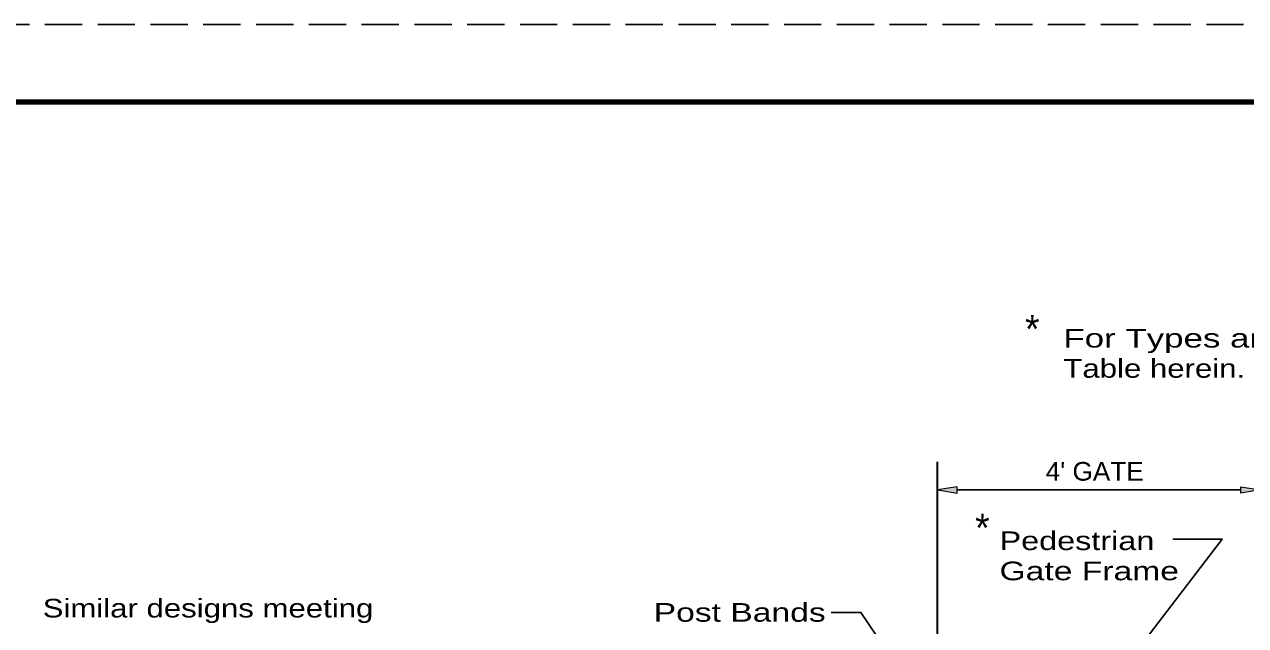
# Model space of a CAD drawing. Extents: x 36.5 to 71.8, y 27 to 49.
# Drawn here: x 40.7 to 48.56, y 45.17 to 49.04 of the extents above; entities that cross this region are included whole.
import ezdxf

# ---------------------------------------------------------------- set-up
doc = ezdxf.new("R2010")
doc.units = 0
doc.header["$LTSCALE"] = 0.04
doc.linetypes.add('LONG_DASHED', pattern=[7.5, 6, -1.5])
doc.layers.add('1', color=7, linetype='Continuous', lineweight=35)
doc.layers.add('3', color=7, linetype='Continuous', lineweight=13)

msp = doc.modelspace()

# ---------------------------------------------------------------- hatches: boundary and pattern name
at = {"layer": '1'}
for points in [[(46.70233, 46.02042), (46.70233, 46.06208), (46.57733, 46.04117), (46.57733, 46.04117)], [(48.53025, 46.02042), (48.53025, 46.06208), (48.65525, 46.04117), (48.65525, 46.04117)]]:
    msp.add_hatch(color=256, dxfattribs=at).paths.add_polyline_path(points)

# ---------------------------------------------------------------- linework, layer by layer
at = {"layer": '1', "linetype": 'LONG_DASHED', "lineweight": 25}
msp.add_line((71.668, 49.03833), (36.468, 49.03833), dxfattribs=at)
at = {"layer": '1', "lineweight": 158}
msp.add_line((71.58467, 48.53833), (39.08467, 48.53833), dxfattribs=at)
at = {"layer": '1'}
msp.add_line((46.57733, 45.09467), (46.57733, 46.22125), dxfattribs=at)
at = {"layer": '1', "lineweight": 25}
msp.add_line((46.70233, 46.04125), (48.53025, 46.04125), dxfattribs=at)
at = {"layer": '1', "lineweight": 13}
for points in [[(46.70233, 46.02042), (46.70233, 46.06208), (46.57733, 46.04117), (46.57733, 46.04117)], [(48.53025, 46.02042), (48.53025, 46.06208), (48.65525, 46.04117), (48.65525, 46.04117)]]:
    msp.add_lwpolyline(points, close=True, dxfattribs=at)
at = {"layer": '3', "lineweight": 25}
for points in [[(47.88517, 45.03942), (48.41033, 45.72417), (48.092, 45.72417)], [(46.2895, 44.9475), (46.08358, 45.25308), (45.89075, 45.25308)]]:
    msp.add_lwpolyline(points, dxfattribs=at)

# ---------------------------------------------------------------- texts
at = {"layer": '1', "width": 1.05}
msp.add_text("4' GATE", height=0.12, dxfattribs=at).set_placement((47.27342, 46.10125))
at = {"layer": '3'}
for p in [(47.14025, 46.988), (46.81875, 45.70767)]:
    msp.add_text('*', height=0.18, dxfattribs=at).set_placement(p)
for s, width, p in [('For Types and Sizes, see Fence Members', 1.4, (47.38725, 46.95817)), ('Table herein.', 1.25, (47.38725, 46.76375)), ('Pedestrian', 1.3, (46.97592, 45.65408)), ('Gate Frame', 1.35, (46.97592, 45.45983)), ('Similar designs meeting', 1.25, (40.81375, 45.22017)), ('Post Bands', 1.35, (44.74858, 45.193))]:
    msp.add_text(s, height=0.12, dxfattribs=dict(at, width=width)).set_placement(p)

doc.saveas('drawing.dxf')
